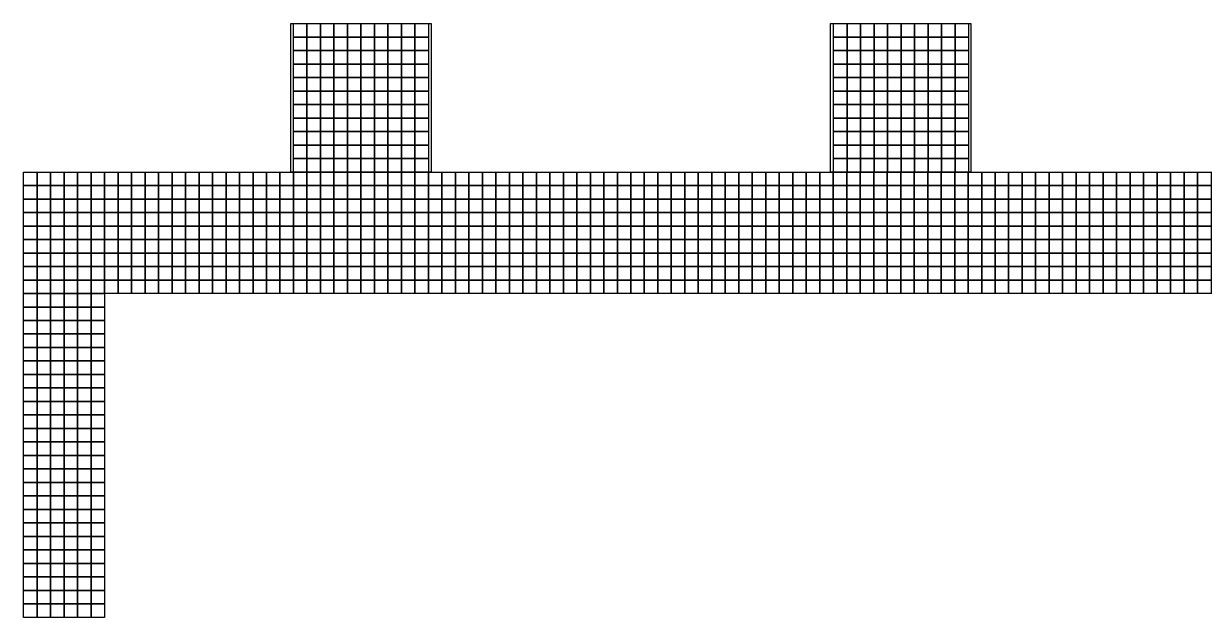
# Model space of a CAD drawing. Header units: millimetres. Extents: x -1442555 to -1309205, y 1400164 to 1531173.
# Drawn here: x -1397183 to -1353430, y 1444487 to 1466487 of the extents above; entities that cross this region are included whole.
import ezdxf

# ---------------------------------------------------------------- set-up
doc = ezdxf.new("R2010")
doc.units = ezdxf.units.MM
doc.header["$LTSCALE"] = 10
doc.layers.get('0').update_dxf_attribs({"linetype": 'CONTINUOUS'})
doc.layers.add('W-FLOAT_BOWL浮筒', color=253, linetype='CONTINUOUS')

# ---------------------------------------------------------------- blocks, each defined once
blk = doc.blocks.new('*U158')
at = {"layer": 'W-FLOAT_BOWL浮筒'}
blk.add_lwpolyline([(-250, 250), (250, 250), (250, -250), (-250, -250)], close=True, dxfattribs=at)
blk = doc.blocks.new('*U159')
at = {"layer": 'W-FLOAT_BOWL浮筒', "color": 0, "linetype": 'ByBlock', "lineweight": -2, "transparency": 16777216}
for p in [(0, 11500), (500, 11500), (1000, 11500), (1500, 11500), (2000, 11500), (2500, 11500), (0, 11000), (500, 11000), (1000, 11000), (1500, 11000), (2000, 11000), (2500, 11000), (0, 10500), (500, 10500), (1000, 10500), (1500, 10500), (2000, 10500), (2500, 10500), (0, 10000), (500, 10000), (1000, 10000), (1500, 10000), (2000, 10000), (2500, 10000), (0, 9500), (500, 9500), (1000, 9500), (1500, 9500), (2000, 9500), (2500, 9500), (0, 9000), (500, 9000), (1000, 9000), (1500, 9000), (2000, 9000), (2500, 9000), (0, 8500), (500, 8500), (1000, 8500), (1500, 8500), (2000, 8500), (2500, 8500), (0, 8000), (500, 8000), (1000, 8000), (1500, 8000), (2000, 8000), (2500, 8000), (0, 7500), (500, 7500), (1000, 7500), (1500, 7500), (2000, 7500), (2500, 7500), (0, 7000), (500, 7000), (1000, 7000), (1500, 7000), (2000, 7000), (2500, 7000), (0, 6500), (500, 6500), (1000, 6500), (1500, 6500), (2000, 6500), (2500, 6500), (0, 6000), (500, 6000), (1000, 6000), (1500, 6000), (2000, 6000), (2500, 6000), (0, 5500), (500, 5500), (1000, 5500), (1500, 5500), (2000, 5500), (2500, 5500), (0, 5000), (500, 5000), (1000, 5000), (1500, 5000), (2000, 5000), (2500, 5000), (0, 4500), (500, 4500), (1000, 4500), (1500, 4500), (2000, 4500), (2500, 4500), (0, 4000), (500, 4000), (1000, 4000), (1500, 4000), (2000, 4000), (2500, 4000), (0, 3500), (500, 3500), (1000, 3500), (1500, 3500), (2000, 3500), (2500, 3500), (0, 3000), (500, 3000), (1000, 3000), (1500, 3000), (2000, 3000), (2500, 3000), (0, 2500), (500, 2500), (1000, 2500), (1500, 2500), (2000, 2500), (2500, 2500), (0, 2000), (500, 2000), (1000, 2000), (1500, 2000), (2000, 2000), (2500, 2000), (0, 1500), (500, 1500), (1000, 1500), (1500, 1500), (2000, 1500), (2500, 1500), (0, 1000), (500, 1000), (1000, 1000), (1500, 1000), (2000, 1000), (2500, 1000), (0, 500), (500, 500), (1000, 500), (1500, 500), (2000, 500), (2500, 500), (0, 0), (500, 0), (1000, 0), (1500, 0), (2000, 0), (2500, 0)]:
    blk.add_blockref('*U158', p, dxfattribs=at)
blk = doc.blocks.new('*U190')
at = {"layer": 'W-FLOAT_BOWL浮筒'}
blk.add_lwpolyline([(-250, 250), (250, 250), (250, -250), (-250, -250)], close=True, dxfattribs=at)
blk = doc.blocks.new('*U191')
at = {"layer": 'W-FLOAT_BOWL浮筒', "color": 0, "linetype": 'ByBlock', "lineweight": -2, "transparency": 16777216}
for p in [(0, 5000), (500, 5000), (1000, 5000), (1500, 5000), (2000, 5000), (2500, 5000), (3000, 5000), (3500, 5000), (4000, 5000), (4500, 5000), (0, 4500), (500, 4500), (1000, 4500), (1500, 4500), (2000, 4500), (2500, 4500), (3000, 4500), (3500, 4500), (4000, 4500), (4500, 4500), (0, 4000), (500, 4000), (1000, 4000), (1500, 4000), (2000, 4000), (2500, 4000), (3000, 4000), (3500, 4000), (4000, 4000), (4500, 4000), (0, 3500), (500, 3500), (1000, 3500), (1500, 3500), (2000, 3500), (2500, 3500), (3000, 3500), (3500, 3500), (4000, 3500), (4500, 3500), (0, 3000), (500, 3000), (1000, 3000), (1500, 3000), (2000, 3000), (2500, 3000), (3000, 3000), (3500, 3000), (4000, 3000), (4500, 3000), (0, 2500), (500, 2500), (1000, 2500), (1500, 2500), (2000, 2500), (2500, 2500), (3000, 2500), (3500, 2500), (4000, 2500), (4500, 2500), (0, 2000), (500, 2000), (1000, 2000), (1500, 2000), (2000, 2000), (2500, 2000), (3000, 2000), (3500, 2000), (4000, 2000), (4500, 2000), (0, 1500), (500, 1500), (1000, 1500), (1500, 1500), (2000, 1500), (2500, 1500), (3000, 1500), (3500, 1500), (4000, 1500), (4500, 1500), (0, 1000), (500, 1000), (1000, 1000), (1500, 1000), (2000, 1000), (2500, 1000), (3000, 1000), (3500, 1000), (4000, 1000), (4500, 1000), (0, 500), (500, 500), (1000, 500), (1500, 500), (2000, 500), (2500, 500), (3000, 500), (3500, 500), (4000, 500), (4500, 500), (0, 0), (500, 0), (1000, 0), (1500, 0), (2000, 0), (2500, 0), (3000, 0), (3500, 0), (4000, 0), (4500, 0)]:
    blk.add_blockref('*U190', p, dxfattribs=at)
blk = doc.blocks.new('*U194')
at = {"layer": 'W-FLOAT_BOWL浮筒'}
blk.add_lwpolyline([(-250, 250), (250, 250), (250, -250), (-250, -250)], close=True, dxfattribs=at)
blk = doc.blocks.new('*U195')
at = {"layer": 'W-FLOAT_BOWL浮筒', "color": 0, "linetype": 'ByBlock', "lineweight": -2, "transparency": 16777216}
for p in [(0, 5000), (500, 5000), (1000, 5000), (1500, 5000), (2000, 5000), (2500, 5000), (3000, 5000), (3500, 5000), (4000, 5000), (4500, 5000), (0, 4500), (500, 4500), (1000, 4500), (1500, 4500), (2000, 4500), (2500, 4500), (3000, 4500), (3500, 4500), (4000, 4500), (4500, 4500), (0, 4000), (500, 4000), (1000, 4000), (1500, 4000), (2000, 4000), (2500, 4000), (3000, 4000), (3500, 4000), (4000, 4000), (4500, 4000), (0, 3500), (500, 3500), (1000, 3500), (1500, 3500), (2000, 3500), (2500, 3500), (3000, 3500), (3500, 3500), (4000, 3500), (4500, 3500), (0, 3000), (500, 3000), (1000, 3000), (1500, 3000), (2000, 3000), (2500, 3000), (3000, 3000), (3500, 3000), (4000, 3000), (4500, 3000), (0, 2500), (500, 2500), (1000, 2500), (1500, 2500), (2000, 2500), (2500, 2500), (3000, 2500), (3500, 2500), (4000, 2500), (4500, 2500), (0, 2000), (500, 2000), (1000, 2000), (1500, 2000), (2000, 2000), (2500, 2000), (3000, 2000), (3500, 2000), (4000, 2000), (4500, 2000), (0, 1500), (500, 1500), (1000, 1500), (1500, 1500), (2000, 1500), (2500, 1500), (3000, 1500), (3500, 1500), (4000, 1500), (4500, 1500), (0, 1000), (500, 1000), (1000, 1000), (1500, 1000), (2000, 1000), (2500, 1000), (3000, 1000), (3500, 1000), (4000, 1000), (4500, 1000), (0, 500), (500, 500), (1000, 500), (1500, 500), (2000, 500), (2500, 500), (3000, 500), (3500, 500), (4000, 500), (4500, 500), (0, 0), (500, 0), (1000, 0), (1500, 0), (2000, 0), (2500, 0), (3000, 0), (3500, 0), (4000, 0), (4500, 0)]:
    blk.add_blockref('*U194', p, dxfattribs=at)
blk = doc.blocks.new('*U202')
at = {"layer": 'W-FLOAT_BOWL浮筒'}
blk.add_lwpolyline([(-250, 250), (250, 250), (250, -250), (-250, -250)], close=True, dxfattribs=at)
blk = doc.blocks.new('*U203')
at = {"layer": 'W-FLOAT_BOWL浮筒', "color": 0, "linetype": 'ByBlock', "lineweight": -2, "transparency": 16777216}
for p in [(0, 4000), (500, 4000), (1000, 4000), (1500, 4000), (2000, 4000), (2500, 4000), (3000, 4000), (3500, 4000), (4000, 4000), (4500, 4000), (5000, 4000), (5500, 4000), (6000, 4000), (6500, 4000), (7000, 4000), (7500, 4000), (8000, 4000), (8500, 4000), (9000, 4000), (9500, 4000), (10000, 4000), (10500, 4000), (11000, 4000), (11500, 4000), (12000, 4000), (12500, 4000), (13000, 4000), (13500, 4000), (14000, 4000), (14500, 4000), (15000, 4000), (15500, 4000), (16000, 4000), (16500, 4000), (17000, 4000), (17500, 4000), (18000, 4000), (18500, 4000), (19000, 4000), (19500, 4000), (20000, 4000), (20500, 4000), (21000, 4000), (21500, 4000), (22000, 4000), (22500, 4000), (23000, 4000), (23500, 4000), (24000, 4000), (24500, 4000), (25000, 4000), (25500, 4000), (26000, 4000), (26500, 4000), (27000, 4000), (27500, 4000), (28000, 4000), (28500, 4000), (29000, 4000), (29500, 4000), (30000, 4000), (30500, 4000), (31000, 4000), (31500, 4000), (32000, 4000), (32500, 4000), (33000, 4000), (33500, 4000), (34000, 4000), (34500, 4000), (35000, 4000), (35500, 4000), (36000, 4000), (36500, 4000), (37000, 4000), (37500, 4000), (38000, 4000), (38500, 4000), (39000, 4000), (39500, 4000), (40000, 4000), (40500, 4000), (0, 3500), (500, 3500), (1000, 3500), (1500, 3500), (2000, 3500), (2500, 3500), (3000, 3500), (3500, 3500), (4000, 3500), (4500, 3500), (5000, 3500), (5500, 3500), (6000, 3500), (6500, 3500), (7000, 3500), (7500, 3500), (8000, 3500), (8500, 3500), (9000, 3500), (9500, 3500), (10000, 3500), (10500, 3500), (11000, 3500), (11500, 3500), (12000, 3500), (12500, 3500), (13000, 3500), (13500, 3500), (14000, 3500), (14500, 3500), (15000, 3500), (15500, 3500), (16000, 3500), (16500, 3500), (17000, 3500), (17500, 3500), (18000, 3500), (18500, 3500), (19000, 3500), (19500, 3500), (20000, 3500), (20500, 3500), (21000, 3500), (21500, 3500), (22000, 3500), (22500, 3500), (23000, 3500), (23500, 3500), (24000, 3500), (24500, 3500), (25000, 3500), (25500, 3500), (26000, 3500), (26500, 3500), (27000, 3500), (27500, 3500), (28000, 3500), (28500, 3500), (29000, 3500), (29500, 3500), (30000, 3500), (30500, 3500), (31000, 3500), (31500, 3500), (32000, 3500), (32500, 3500), (33000, 3500), (33500, 3500), (34000, 3500), (34500, 3500), (35000, 3500), (35500, 3500), (36000, 3500), (36500, 3500), (37000, 3500), (37500, 3500), (38000, 3500), (38500, 3500), (39000, 3500), (39500, 3500), (40000, 3500), (40500, 3500), (0, 3000), (500, 3000), (1000, 3000), (1500, 3000), (2000, 3000), (2500, 3000), (3000, 3000), (3500, 3000), (4000, 3000), (4500, 3000), (5000, 3000), (5500, 3000), (6000, 3000), (6500, 3000), (7000, 3000), (7500, 3000), (8000, 3000), (8500, 3000), (9000, 3000), (9500, 3000), (10000, 3000), (10500, 3000), (11000, 3000), (11500, 3000), (12000, 3000), (12500, 3000), (13000, 3000), (13500, 3000), (14000, 3000), (14500, 3000), (15000, 3000), (15500, 3000), (16000, 3000), (16500, 3000), (17000, 3000), (17500, 3000), (18000, 3000), (18500, 3000), (19000, 3000), (19500, 3000), (20000, 3000), (20500, 3000), (21000, 3000), (21500, 3000), (22000, 3000), (22500, 3000), (23000, 3000), (23500, 3000), (24000, 3000), (24500, 3000), (25000, 3000), (25500, 3000), (26000, 3000), (26500, 3000), (27000, 3000), (27500, 3000), (28000, 3000), (28500, 3000), (29000, 3000), (29500, 3000), (30000, 3000), (30500, 3000), (31000, 3000), (31500, 3000), (32000, 3000), (32500, 3000), (33000, 3000), (33500, 3000), (34000, 3000), (34500, 3000), (35000, 3000), (35500, 3000), (36000, 3000), (36500, 3000), (37000, 3000), (37500, 3000), (38000, 3000), (38500, 3000), (39000, 3000), (39500, 3000), (40000, 3000), (40500, 3000), (0, 2500), (500, 2500), (1000, 2500), (1500, 2500), (2000, 2500), (2500, 2500), (3000, 2500), (3500, 2500), (4000, 2500), (4500, 2500), (5000, 2500), (5500, 2500), (6000, 2500), (6500, 2500), (7000, 2500), (7500, 2500), (8000, 2500), (8500, 2500), (9000, 2500), (9500, 2500), (10000, 2500), (10500, 2500), (11000, 2500), (11500, 2500), (12000, 2500), (12500, 2500), (13000, 2500), (13500, 2500), (14000, 2500), (14500, 2500), (15000, 2500), (15500, 2500), (16000, 2500), (16500, 2500), (17000, 2500), (17500, 2500), (18000, 2500), (18500, 2500), (19000, 2500), (19500, 2500), (20000, 2500), (20500, 2500), (21000, 2500), (21500, 2500), (22000, 2500), (22500, 2500), (23000, 2500), (23500, 2500), (24000, 2500), (24500, 2500), (25000, 2500), (25500, 2500), (26000, 2500), (26500, 2500), (27000, 2500), (27500, 2500), (28000, 2500), (28500, 2500), (29000, 2500), (29500, 2500), (30000, 2500), (30500, 2500), (31000, 2500), (31500, 2500), (32000, 2500), (32500, 2500), (33000, 2500), (33500, 2500), (34000, 2500), (34500, 2500), (35000, 2500), (35500, 2500), (36000, 2500), (36500, 2500), (37000, 2500), (37500, 2500), (38000, 2500), (38500, 2500), (39000, 2500), (39500, 2500), (40000, 2500), (40500, 2500), (0, 2000), (500, 2000), (1000, 2000), (1500, 2000), (2000, 2000), (2500, 2000), (3000, 2000), (3500, 2000), (4000, 2000), (4500, 2000), (5000, 2000), (5500, 2000), (6000, 2000), (6500, 2000), (7000, 2000), (7500, 2000), (8000, 2000), (8500, 2000), (9000, 2000), (9500, 2000), (10000, 2000), (10500, 2000), (11000, 2000), (11500, 2000), (12000, 2000), (12500, 2000), (13000, 2000), (13500, 2000), (14000, 2000), (14500, 2000), (15000, 2000), (15500, 2000), (16000, 2000), (16500, 2000), (17000, 2000), (17500, 2000), (18000, 2000), (18500, 2000), (19000, 2000), (19500, 2000), (20000, 2000), (20500, 2000), (21000, 2000), (21500, 2000), (22000, 2000), (22500, 2000), (23000, 2000), (23500, 2000), (24000, 2000), (24500, 2000), (25000, 2000), (25500, 2000), (26000, 2000), (26500, 2000), (27000, 2000), (27500, 2000), (28000, 2000), (28500, 2000), (29000, 2000), (29500, 2000), (30000, 2000), (30500, 2000), (31000, 2000), (31500, 2000), (32000, 2000), (32500, 2000), (33000, 2000), (33500, 2000), (34000, 2000), (34500, 2000), (35000, 2000), (35500, 2000), (36000, 2000), (36500, 2000), (37000, 2000), (37500, 2000), (38000, 2000), (38500, 2000), (39000, 2000), (39500, 2000), (40000, 2000), (40500, 2000), (0, 1500), (500, 1500), (1000, 1500), (1500, 1500), (2000, 1500), (2500, 1500), (3000, 1500), (3500, 1500), (4000, 1500), (4500, 1500), (5000, 1500), (5500, 1500), (6000, 1500), (6500, 1500), (7000, 1500), (7500, 1500), (8000, 1500), (8500, 1500), (9000, 1500), (9500, 1500), (10000, 1500), (10500, 1500), (11000, 1500), (11500, 1500), (12000, 1500), (12500, 1500), (13000, 1500), (13500, 1500), (14000, 1500), (14500, 1500), (15000, 1500), (15500, 1500), (16000, 1500), (16500, 1500), (17000, 1500), (17500, 1500), (18000, 1500), (18500, 1500), (19000, 1500), (19500, 1500), (20000, 1500), (20500, 1500), (21000, 1500), (21500, 1500), (22000, 1500), (22500, 1500), (23000, 1500), (23500, 1500), (24000, 1500), (24500, 1500), (25000, 1500), (25500, 1500), (26000, 1500), (26500, 1500), (27000, 1500), (27500, 1500), (28000, 1500), (28500, 1500), (29000, 1500), (29500, 1500), (30000, 1500), (30500, 1500), (31000, 1500), (31500, 1500), (32000, 1500), (32500, 1500), (33000, 1500), (33500, 1500), (34000, 1500), (34500, 1500), (35000, 1500), (35500, 1500), (36000, 1500), (36500, 1500), (37000, 1500), (37500, 1500), (38000, 1500), (38500, 1500), (39000, 1500), (39500, 1500), (40000, 1500), (40500, 1500), (0, 1000), (500, 1000), (1000, 1000), (1500, 1000), (2000, 1000), (2500, 1000), (3000, 1000), (3500, 1000), (4000, 1000), (4500, 1000), (5000, 1000), (5500, 1000), (6000, 1000), (6500, 1000), (7000, 1000), (7500, 1000), (8000, 1000), (8500, 1000), (9000, 1000), (9500, 1000), (10000, 1000), (10500, 1000), (11000, 1000), (11500, 1000), (12000, 1000), (12500, 1000), (13000, 1000), (13500, 1000), (14000, 1000), (14500, 1000), (15000, 1000), (15500, 1000), (16000, 1000), (16500, 1000), (17000, 1000), (17500, 1000), (18000, 1000), (18500, 1000), (19000, 1000), (19500, 1000), (20000, 1000), (20500, 1000), (21000, 1000), (21500, 1000), (22000, 1000), (22500, 1000), (23000, 1000), (23500, 1000), (24000, 1000), (24500, 1000), (25000, 1000), (25500, 1000), (26000, 1000), (26500, 1000), (27000, 1000), (27500, 1000), (28000, 1000), (28500, 1000), (29000, 1000), (29500, 1000), (30000, 1000), (30500, 1000), (31000, 1000), (31500, 1000), (32000, 1000), (32500, 1000), (33000, 1000), (33500, 1000), (34000, 1000), (34500, 1000), (35000, 1000), (35500, 1000), (36000, 1000), (36500, 1000), (37000, 1000), (37500, 1000), (38000, 1000), (38500, 1000), (39000, 1000), (39500, 1000), (40000, 1000), (40500, 1000), (0, 500), (500, 500), (1000, 500), (1500, 500), (2000, 500), (2500, 500), (3000, 500), (3500, 500), (4000, 500), (4500, 500), (5000, 500), (5500, 500), (6000, 500), (6500, 500), (7000, 500), (7500, 500), (8000, 500), (8500, 500), (9000, 500), (9500, 500), (10000, 500), (10500, 500), (11000, 500), (11500, 500), (12000, 500), (12500, 500), (13000, 500), (13500, 500), (14000, 500), (14500, 500), (15000, 500), (15500, 500), (16000, 500), (16500, 500), (17000, 500), (17500, 500), (18000, 500), (18500, 500), (19000, 500), (19500, 500), (20000, 500), (20500, 500), (21000, 500), (21500, 500), (22000, 500), (22500, 500), (23000, 500), (23500, 500), (24000, 500), (24500, 500), (25000, 500), (25500, 500), (26000, 500), (26500, 500), (27000, 500), (27500, 500), (28000, 500), (28500, 500), (29000, 500), (29500, 500), (30000, 500), (30500, 500), (31000, 500), (31500, 500), (32000, 500), (32500, 500), (33000, 500), (33500, 500), (34000, 500), (34500, 500), (35000, 500), (35500, 500), (36000, 500), (36500, 500), (37000, 500), (37500, 500), (38000, 500), (38500, 500), (39000, 500), (39500, 500), (40000, 500), (40500, 500), (0, 0), (500, 0), (1000, 0), (1500, 0), (2000, 0), (2500, 0), (3000, 0), (3500, 0), (4000, 0), (4500, 0), (5000, 0), (5500, 0), (6000, 0), (6500, 0), (7000, 0), (7500, 0), (8000, 0), (8500, 0), (9000, 0), (9500, 0), (10000, 0), (10500, 0), (11000, 0), (11500, 0), (12000, 0), (12500, 0), (13000, 0), (13500, 0), (14000, 0), (14500, 0), (15000, 0), (15500, 0), (16000, 0), (16500, 0), (17000, 0), (17500, 0), (18000, 0), (18500, 0), (19000, 0), (19500, 0), (20000, 0), (20500, 0), (21000, 0), (21500, 0), (22000, 0), (22500, 0), (23000, 0), (23500, 0), (24000, 0), (24500, 0), (25000, 0), (25500, 0), (26000, 0), (26500, 0), (27000, 0), (27500, 0), (28000, 0), (28500, 0), (29000, 0), (29500, 0), (30000, 0), (30500, 0), (31000, 0), (31500, 0), (32000, 0), (32500, 0), (33000, 0), (33500, 0), (34000, 0), (34500, 0), (35000, 0), (35500, 0), (36000, 0), (36500, 0), (37000, 0), (37500, 0), (38000, 0), (38500, 0), (39000, 0), (39500, 0), (40000, 0), (40500, 0)]:
    blk.add_blockref('*U202', p, dxfattribs=at)
blk = doc.blocks.new('*U206')
at = {"layer": 'W-FLOAT_BOWL浮筒'}
blk.add_lwpolyline([(-250, 250), (250, 250), (250, -250), (-250, -250)], close=True, dxfattribs=at)
blk = doc.blocks.new('*U207')
at = {"layer": 'W-FLOAT_BOWL浮筒', "color": 0, "linetype": 'ByBlock', "lineweight": -2, "transparency": 16777216}
for p in [(0, 4000), (500, 4000), (1000, 4000), (1500, 4000), (2000, 4000), (2500, 4000), (0, 3500), (500, 3500), (1000, 3500), (1500, 3500), (2000, 3500), (2500, 3500), (0, 3000), (500, 3000), (1000, 3000), (1500, 3000), (2000, 3000), (2500, 3000), (0, 2500), (500, 2500), (1000, 2500), (1500, 2500), (2000, 2500), (2500, 2500), (0, 2000), (500, 2000), (1000, 2000), (1500, 2000), (2000, 2000), (2500, 2000), (0, 1500), (500, 1500), (1000, 1500), (1500, 1500), (2000, 1500), (2500, 1500), (0, 1000), (500, 1000), (1000, 1000), (1500, 1000), (2000, 1000), (2500, 1000), (0, 500), (500, 500), (1000, 500), (1500, 500), (2000, 500), (2500, 500), (0, 0), (500, 0), (1000, 0), (1500, 0), (2000, 0), (2500, 0)]:
    blk.add_blockref('*U206', p, dxfattribs=at)

msp = doc.modelspace()

# ---------------------------------------------------------------- linework, layer by layer
for points in [[(-1387282.6, 1466487.4), (-1382082.6, 1466487.4), (-1382082.6, 1460987.4), (-1387282.6, 1460987.4)], [(-1367282.6, 1466487.4), (-1362082.6, 1466487.4), (-1362082.6, 1460987.4), (-1367282.6, 1460987.4)], [(-1397182.6, 1456487.4), (-1397182.6, 1460987.4), (-1332182.6, 1460987.4), (-1332182.6, 1456487.4)]]:
    msp.add_lwpolyline(points, close=True)
at = {"color": 7, "true_color": 0xffffff}
msp.add_lwpolyline([(-1394182.6, 1444487.4), (-1397182.6, 1444487.4), (-1397182.6, 1456487.4), (-1394182.6, 1456487.4)], close=True, dxfattribs=at)

# ---------------------------------------------------------------- block references
at = {"layer": 'W-FLOAT_BOWL浮筒'}
for name, p in [('*U195', (-1386932.6, 1461237.4)), ('*U191', (-1366917.7, 1461237.4)), ('*U207', (-1396932.6, 1456737.4)), ('*U203', (-1393932.6, 1456737.4)), ('*U159', (-1396932.6, 1444737.4))]:
    msp.add_blockref(name, p, dxfattribs=at)

doc.saveas('drawing.dxf')
